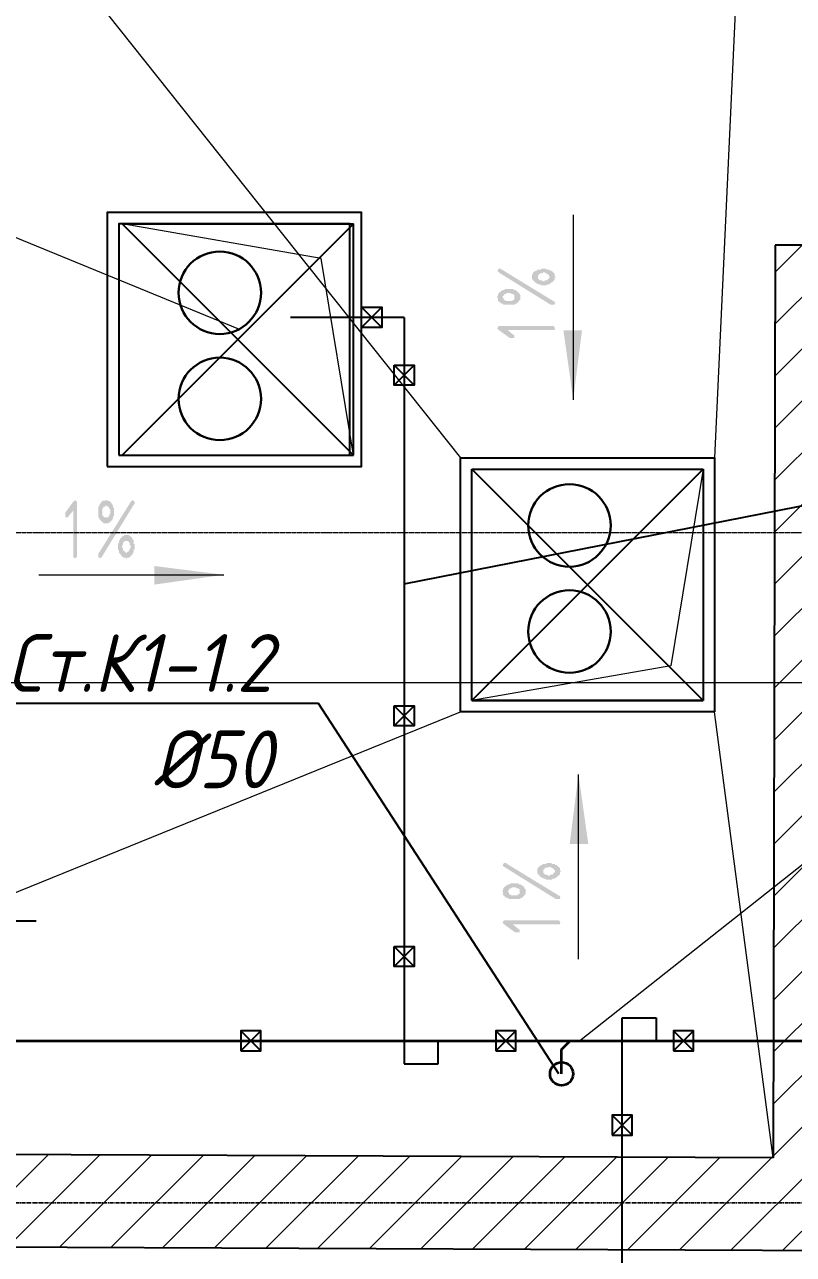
# Model space of a CAD drawing. Header units: millimetres. Extents: x -10178924 to 11692288, y -947381 to 58396.
# Drawn here: x 715116 to 718442, y -920382 to -915061 of the extents above; entities that cross this region are included whole.
import ezdxf
from ezdxf import colors
from ezdxf.entities.mleader import LeaderData, LeaderLine
from ezdxf.math import Vec2, Vec3

# ---------------------------------------------------------------- set-up
doc = ezdxf.new("R2010")
doc.units = ezdxf.units.MM
doc.linetypes.add('осевая', pattern=[50.8, 31.75, -6.35, 6.35, -6.35])
for name, color, linetype, lineweight in [('_0', 7, 'Continuous', 25), ('_канализация', 7, 'Continuous', 70), ('PDF _Разрезы', 7, 'Continuous', 9), ('PDF _Уклоны в точках', 7, 'Continuous', 9), ('ВК_ К1', 24, 'Continuous', 35), ('Маркировка ПД', 150, 'Continuous', 35), ('Размеры осевые', 153, 'Continuous', 9), ('ТХ_Оборудование', 250, 'Continuous', 18), ('ШТРИХОВКА', 252, 'Continuous', 15)]:
    doc.layers.add(name, color=color, linetype=linetype, lineweight=lineweight)
for name, color, linetype in [('_надписи канализация', 7, 'Continuous'), ('ВК_Выноски', 7, 'Continuous'), ('ИОС_Приямки ВК', 250, 'Continuous'), ('Стены внутр.1', 7, 'Continuous')]:
    doc.layers.add(name, color=color, linetype=linetype)
doc.layers.add('Линии', color=7, linetype='Continuous', lineweight=9, true_color=0x00a600)
doc.styles.add('ISOCPEUR', font='isocpeui.ttf', dxfattribs={"width": 0.9})
doc.styles.add('ТЕКСТ', font='arial.ttf', dxfattribs={"height": 200})

# ---------------------------------------------------------------- blocks, each defined once
blk = doc.blocks.new('_None')
blk = doc.blocks.new('A$C5282721b')
at = {"layer": 'PDF _Уклоны в точках', "transparency": 33554559}
h = blk.add_hatch(color=256, dxfattribs=at)
h.paths.add_polyline_path([(-1800.356, -37546.042), (-1800.356, -37546.042), (-1800.356, -37550.275), (-1800.356, -37550.275), (-1796.123, -37554.509), (-1796.123, -37554.509), (-1796.123, -37554.509), (-1791.89, -37558.742), (-1787.656, -37558.742), (-1783.423, -37558.742), (-1779.189, -37562.975), (-1779.189, -37562.975), (-1774.956, -37562.975), (-1770.723, -37562.975), (-1770.723, -37558.742), (-1766.489, -37558.742), (-1762.256, -37558.742), (-1758.023, -37558.742), (-1758.023, -37554.509), (-1758.023, -37554.509), (-1753.789, -37550.275), (-1753.789, -37550.275), (-1749.556, -37546.042), (-1749.556, -37546.042), (-1749.556, -37546.042), (-1749.556, -37541.808), (-1753.789, -37537.575), (-1753.789, -37537.575), (-1753.789, -37533.342), (-1758.023, -37533.342), (-1758.023, -37533.342), (-1762.256, -37529.108), (-1766.489, -37529.108), (-1766.489, -37529.108), (-1770.723, -37524.875), (-1774.956, -37524.875), (-1774.956, -37524.875), (-1779.189, -37524.875), (-1783.423, -37529.108), (-1787.656, -37529.108), (-1791.89, -37529.108), (-1791.89, -37529.108), (-1796.123, -37533.342), (-1796.123, -37533.342), (-1800.356, -37537.575), (-1800.356, -37537.575), (-1800.356, -37541.808), (-1800.356, -37541.808), (-1800.356, -37546.042)], flags=0)
h.paths.add_polyline_path([(-1825.756, -37546.042), (-1825.756, -37541.808), (-1825.756, -37537.575), (-1825.756, -37537.575), (-1825.756, -37533.342), (-1821.523, -37529.108), (-1821.523, -37529.108), (-1821.523, -37524.875), (-1817.29, -37524.875), (-1817.29, -37520.642), (-1813.056, -37520.642), (-1813.056, -37520.642), (-1808.823, -37516.408), (-1804.59, -37516.408), (-1804.59, -37512.175), (-1800.356, -37512.175), (-1796.123, -37512.175), (-1791.89, -37512.175), (-1787.656, -37512.175), (-1787.656, -37507.942), (-1783.423, -37507.942), (-1779.189, -37507.942), (-1774.956, -37507.942), (-1770.723, -37507.942), (-1766.489, -37507.942), (-1766.489, -37507.942), (-1762.256, -37512.175), (-1758.023, -37512.175), (-1753.789, -37512.175), (-1749.556, -37512.175), (-1749.556, -37516.408), (-1745.323, -37516.408), (-1741.089, -37516.408), (-1741.089, -37520.642), (-1736.856, -37520.642), (-1736.856, -37524.875), (-1732.623, -37524.875), (-1732.623, -37529.108), (-1728.389, -37529.108), (-1728.389, -37533.342), (-1728.389, -37533.342), (-1728.389, -37537.575), (-1728.389, -37541.808), (-1724.156, -37541.808), (-1724.156, -37546.042), (-1728.389, -37546.042), (-1728.389, -37550.275), (-1728.389, -37550.275), (-1728.389, -37554.509), (-1728.389, -37558.742), (-1732.623, -37558.742), (-1732.623, -37562.975), (-1736.856, -37562.975), (-1736.856, -37567.209), (-1741.089, -37567.209), (-1741.089, -37567.209), (-1745.323, -37571.442), (-1745.323, -37571.442), (-1749.556, -37575.675), (-1753.789, -37575.675), (-1758.023, -37575.675), (-1758.023, -37575.675), (-1762.256, -37579.909), (-1766.489, -37579.909), (-1770.723, -37579.909), (-1774.956, -37579.909), (-1774.956, -37579.909), (-1779.189, -37579.909), (-1783.423, -37579.909), (-1787.656, -37579.909), (-1791.89, -37575.675), (-1796.123, -37575.675), (-1796.123, -37575.675), (-1800.356, -37575.675), (-1804.59, -37571.442), (-1808.823, -37571.442), (-1808.823, -37571.442), (-1813.056, -37567.209), (-1813.056, -37567.209), (-1817.29, -37562.975), (-1817.29, -37562.975), (-1821.523, -37558.742), (-1821.523, -37558.742), (-1821.523, -37554.509), (-1825.756, -37554.509), (-1825.756, -37550.275), (-1825.756, -37546.042), (-1825.756, -37546.042), (-1825.756, -37546.042)], flags=0)
h.paths.add_polyline_path([(-1952.757, -37630.709), (-1952.757, -37634.942), (-1948.524, -37634.942), (-1948.524, -37639.176), (-1948.524, -37643.409), (-1944.291, -37643.409), (-1944.291, -37643.409), (-1940.057, -37647.642), (-1940.057, -37647.642), (-1935.824, -37647.642), (-1931.59, -37647.642), (-1927.357, -37647.642), (-1927.357, -37647.642), (-1923.124, -37647.642), (-1918.89, -37647.642), (-1914.657, -37647.642), (-1910.424, -37647.642), (-1910.424, -37643.409), (-1910.424, -37643.409), (-1906.19, -37643.409), (-1901.957, -37639.176), (-1901.957, -37639.176), (-1901.957, -37634.942), (-1901.957, -37630.709), (-1901.957, -37630.709), (-1901.957, -37630.709), (-1901.957, -37626.476), (-1901.957, -37622.242), (-1906.19, -37622.242), (-1906.19, -37618.009), (-1910.424, -37618.009), (-1910.424, -37618.009), (-1914.657, -37618.009), (-1918.89, -37613.776), (-1923.124, -37613.776), (-1927.357, -37613.776), (-1927.357, -37613.776), (-1931.59, -37613.776), (-1935.824, -37613.776), (-1935.824, -37613.776), (-1940.057, -37618.009), (-1944.291, -37618.009), (-1944.291, -37618.009), (-1948.524, -37622.242), (-1948.524, -37622.242), (-1948.524, -37626.476), (-1952.757, -37626.476), (-1952.757, -37630.709), (-1952.757, -37630.709)], flags=0)
h.paths.add_polyline_path([(-1978.157, -37630.709), (-1978.157, -37630.709), (-1973.924, -37626.476), (-1973.924, -37622.242), (-1973.924, -37622.242), (-1973.924, -37618.009), (-1969.691, -37618.009), (-1969.691, -37613.776), (-1969.691, -37613.776), (-1965.457, -37609.542), (-1961.224, -37609.542), (-1961.224, -37605.309), (-1956.991, -37605.309), (-1956.991, -37605.309), (-1952.757, -37601.076), (-1948.524, -37601.076), (-1944.291, -37601.076), (-1944.291, -37596.842), (-1940.057, -37596.842), (-1935.824, -37596.842), (-1931.59, -37596.842), (-1927.357, -37596.842), (-1927.357, -37596.842), (-1923.124, -37596.842), (-1918.89, -37596.842), (-1914.657, -37596.842), (-1910.424, -37596.842), (-1906.19, -37596.842), (-1906.19, -37601.076), (-1901.957, -37601.076), (-1897.724, -37601.076), (-1893.49, -37605.309), (-1893.49, -37605.309), (-1889.257, -37605.309), (-1889.257, -37609.542), (-1885.023, -37609.542), (-1885.023, -37613.776), (-1880.79, -37613.776), (-1880.79, -37618.009), (-1880.79, -37618.009), (-1876.557, -37622.242), (-1876.557, -37626.476), (-1876.557, -37626.476), (-1876.557, -37630.709), (-1876.557, -37630.709), (-1876.557, -37634.942), (-1876.557, -37634.942), (-1876.557, -37639.176), (-1876.557, -37643.409), (-1880.79, -37643.409), (-1880.79, -37647.642), (-1880.79, -37647.642), (-1885.023, -37651.876), (-1885.023, -37651.876), (-1889.257, -37656.109), (-1889.257, -37656.109), (-1893.49, -37660.343), (-1897.724, -37660.343), (-1897.724, -37660.343), (-1901.957, -37664.576), (-1906.19, -37664.576), (-1910.424, -37664.576), (-1914.657, -37664.576), (-1918.89, -37664.576), (-1918.89, -37664.576), (-1923.124, -37664.576), (-1927.357, -37664.576), (-1931.59, -37664.576), (-1935.824, -37664.576), (-1935.824, -37664.576), (-1940.057, -37664.576), (-1944.291, -37664.576), (-1948.524, -37664.576), (-1952.757, -37660.343), (-1952.757, -37660.343), (-1956.991, -37660.343), (-1961.224, -37656.109), (-1961.224, -37656.109), (-1965.457, -37656.109), (-1965.457, -37651.876), (-1969.691, -37651.876), (-1969.691, -37647.642), (-1973.924, -37647.642), (-1973.924, -37643.409), (-1973.924, -37639.176), (-1973.924, -37639.176), (-1973.924, -37634.942), (-1978.157, -37630.709), (-1978.157, -37630.709)], flags=0)
h.paths.add_polyline_path([(-1736.856, -37664.576), (-1741.089, -37664.576), (-1745.323, -37664.576), (-1745.323, -37664.576), (-1969.691, -37524.875), (-1973.924, -37520.642), (-1973.924, -37520.642), (-1978.157, -37516.408), (-1973.924, -37516.408), (-1973.924, -37512.175), (-1973.924, -37512.175), (-1969.691, -37507.942), (-1965.457, -37507.942), (-1965.457, -37507.942), (-1961.224, -37507.942), (-1956.991, -37512.175), (-1956.991, -37512.175), (-1728.389, -37651.876), (-1728.389, -37651.876), (-1728.389, -37656.109), (-1724.156, -37656.109), (-1728.389, -37660.343), (-1728.389, -37664.576), (-1728.389, -37664.576), (-1732.623, -37664.576), (-1736.856, -37664.576), (-1736.856, -37664.576)], flags=0)
for points in [[(-1931.59, -37773.838), (-1906.19, -37795.005), (-1901.957, -37795.005), (-1901.957, -37799.238), (-1901.957, -37799.238), (-1901.957, -37803.472), (-1901.957, -37807.705), (-1906.19, -37807.705), (-1906.19, -37807.705), (-1910.424, -37807.705), (-1914.657, -37807.705), (-1918.89, -37807.705), (-1918.89, -37807.705), (-1923.124, -37807.705), (-1969.691, -37773.838), (-1973.924, -37769.605), (-1973.924, -37769.605), (-1978.157, -37765.372), (-1978.157, -37765.372), (-1973.924, -37765.372), (-1973.924, -37761.138), (-1973.924, -37761.138), (-1969.691, -37756.905), (-1965.457, -37756.905), (-1965.457, -37756.905), (-1736.856, -37756.905), (-1732.623, -37756.905), (-1732.623, -37756.905), (-1728.389, -37761.138), (-1728.389, -37761.138), (-1728.389, -37765.372), (-1724.156, -37765.372), (-1728.389, -37769.605), (-1728.389, -37769.605), (-1728.389, -37773.838), (-1732.623, -37773.838), (-1736.856, -37773.838), (-1736.856, -37773.838)], [(-3811.092, -38555.179), (-3832.259, -38580.579), (-3832.259, -38584.813), (-3836.492, -38584.813), (-3836.492, -38584.813), (-3840.726, -38584.813), (-3844.959, -38584.813), (-3844.959, -38580.579), (-3844.959, -38580.579), (-3844.959, -38576.346), (-3844.959, -38572.113), (-3844.959, -38567.879), (-3844.959, -38567.879), (-3844.959, -38563.646), (-3811.092, -38517.079), (-3806.859, -38512.846), (-3806.859, -38512.846), (-3802.625, -38508.612), (-3802.625, -38508.612), (-3802.625, -38512.846), (-3798.392, -38512.846), (-3798.392, -38512.846), (-3794.159, -38517.079), (-3794.159, -38521.312), (-3794.159, -38521.312), (-3794.159, -38749.914), (-3794.159, -38754.147), (-3794.159, -38754.147), (-3798.392, -38758.38), (-3798.392, -38758.38), (-3802.625, -38758.38), (-3802.625, -38762.614), (-3806.859, -38758.38), (-3806.859, -38758.38), (-3811.092, -38758.38), (-3811.092, -38754.147), (-3811.092, -38749.914), (-3811.092, -38749.914)], [(-1908.664, -40345.44), (-1883.264, -40366.606), (-1879.031, -40366.606), (-1879.031, -40370.84), (-1879.031, -40370.84), (-1879.031, -40375.073), (-1879.031, -40379.307), (-1883.264, -40379.307), (-1883.264, -40379.307), (-1887.498, -40379.307), (-1891.731, -40379.307), (-1895.964, -40379.307), (-1895.964, -40379.307), (-1900.198, -40379.307), (-1946.765, -40345.44), (-1950.998, -40341.206), (-1950.998, -40341.206), (-1955.231, -40336.973), (-1955.231, -40336.973), (-1950.998, -40336.973), (-1950.998, -40332.74), (-1950.998, -40332.74), (-1946.765, -40328.506), (-1942.531, -40328.506), (-1942.531, -40328.506), (-1713.93, -40328.506), (-1709.696, -40328.506), (-1709.696, -40328.506), (-1705.463, -40332.74), (-1705.463, -40332.74), (-1705.463, -40336.973), (-1701.23, -40336.973), (-1705.463, -40341.206), (-1705.463, -40341.206), (-1705.463, -40345.44), (-1709.696, -40345.44), (-1713.93, -40345.44), (-1713.93, -40345.44)]]:
    blk.add_hatch(color=256, dxfattribs=at).paths.add_polyline_path(points)
h = blk.add_hatch(color=256, dxfattribs=at)
h.paths.add_polyline_path([(-3583.296, -38686.413), (-3583.296, -38686.413), (-3587.529, -38686.413), (-3587.529, -38686.413), (-3591.762, -38690.647), (-3591.762, -38690.647), (-3591.762, -38690.647), (-3595.996, -38694.88), (-3595.996, -38699.113), (-3595.996, -38703.347), (-3600.229, -38707.58), (-3600.229, -38707.58), (-3600.229, -38711.813), (-3600.229, -38716.047), (-3595.996, -38716.047), (-3595.996, -38720.28), (-3595.996, -38724.514), (-3595.996, -38728.747), (-3591.762, -38728.747), (-3591.762, -38728.747), (-3587.529, -38732.98), (-3587.529, -38732.98), (-3583.296, -38737.214), (-3583.296, -38737.214), (-3583.296, -38737.214), (-3579.062, -38737.214), (-3574.829, -38732.98), (-3574.829, -38732.98), (-3570.596, -38732.98), (-3570.596, -38728.747), (-3570.596, -38728.747), (-3566.362, -38724.514), (-3566.362, -38720.28), (-3566.362, -38720.28), (-3562.129, -38716.047), (-3562.129, -38711.813), (-3562.129, -38711.813), (-3562.129, -38707.58), (-3566.362, -38703.347), (-3566.362, -38699.113), (-3566.362, -38694.88), (-3566.362, -38694.88), (-3570.596, -38690.647), (-3570.596, -38690.647), (-3574.829, -38686.413), (-3574.829, -38686.413), (-3579.062, -38686.413), (-3579.062, -38686.413), (-3583.296, -38686.413)], flags=0)
h.paths.add_polyline_path([(-3583.296, -38661.013), (-3579.062, -38661.013), (-3574.829, -38661.013), (-3574.829, -38661.013), (-3570.596, -38661.013), (-3566.362, -38665.246), (-3566.362, -38665.246), (-3562.129, -38665.246), (-3562.129, -38669.48), (-3557.895, -38669.48), (-3557.895, -38673.713), (-3557.895, -38673.713), (-3553.662, -38677.947), (-3553.662, -38682.18), (-3549.429, -38682.18), (-3549.429, -38686.413), (-3549.429, -38690.647), (-3549.429, -38694.88), (-3549.429, -38699.113), (-3545.195, -38699.113), (-3545.195, -38703.347), (-3545.195, -38707.58), (-3545.195, -38711.813), (-3545.195, -38716.047), (-3545.195, -38720.28), (-3545.195, -38720.28), (-3549.429, -38724.514), (-3549.429, -38728.747), (-3549.429, -38732.98), (-3549.429, -38737.214), (-3553.662, -38737.214), (-3553.662, -38741.447), (-3553.662, -38745.68), (-3557.895, -38745.68), (-3557.895, -38749.914), (-3562.129, -38749.914), (-3562.129, -38754.147), (-3566.362, -38754.147), (-3566.362, -38758.38), (-3570.596, -38758.38), (-3570.596, -38758.38), (-3574.829, -38758.38), (-3579.062, -38758.38), (-3579.062, -38762.614), (-3583.296, -38762.614), (-3583.296, -38758.38), (-3587.529, -38758.38), (-3587.529, -38758.38), (-3591.762, -38758.38), (-3595.996, -38758.38), (-3595.996, -38754.147), (-3600.229, -38754.147), (-3600.229, -38749.914), (-3604.462, -38749.914), (-3604.462, -38745.68), (-3604.462, -38745.68), (-3608.696, -38741.447), (-3608.696, -38741.447), (-3612.929, -38737.214), (-3612.929, -38732.98), (-3612.929, -38728.747), (-3612.929, -38728.747), (-3617.163, -38724.514), (-3617.163, -38720.28), (-3617.163, -38716.047), (-3617.163, -38711.813), (-3617.163, -38711.813), (-3617.163, -38707.58), (-3617.163, -38703.347), (-3617.163, -38699.113), (-3612.929, -38694.88), (-3612.929, -38690.647), (-3612.929, -38690.647), (-3612.929, -38686.413), (-3608.696, -38682.18), (-3608.696, -38677.947), (-3608.696, -38677.947), (-3604.462, -38673.713), (-3604.462, -38673.713), (-3600.229, -38669.48), (-3600.229, -38669.48), (-3595.996, -38665.246), (-3595.996, -38665.246), (-3591.762, -38665.246), (-3591.762, -38661.013), (-3587.529, -38661.013), (-3583.296, -38661.013), (-3583.296, -38661.013), (-3583.296, -38661.013)], flags=0)
h.paths.add_polyline_path([(-3667.963, -38534.012), (-3672.196, -38534.012), (-3672.196, -38538.246), (-3676.43, -38538.246), (-3680.663, -38538.246), (-3680.663, -38542.479), (-3680.663, -38542.479), (-3684.896, -38546.712), (-3684.896, -38546.712), (-3684.896, -38550.946), (-3684.896, -38555.179), (-3684.896, -38559.412), (-3684.896, -38559.412), (-3684.896, -38563.646), (-3684.896, -38567.879), (-3684.896, -38572.113), (-3684.896, -38576.346), (-3680.663, -38576.346), (-3680.663, -38576.346), (-3680.663, -38580.579), (-3676.43, -38584.813), (-3676.43, -38584.813), (-3672.196, -38584.813), (-3667.963, -38584.813), (-3667.963, -38584.813), (-3667.963, -38584.813), (-3663.729, -38584.813), (-3659.496, -38584.813), (-3659.496, -38580.579), (-3655.263, -38580.579), (-3655.263, -38576.346), (-3655.263, -38576.346), (-3655.263, -38572.113), (-3651.029, -38567.879), (-3651.029, -38563.646), (-3651.029, -38559.412), (-3651.029, -38559.412), (-3651.029, -38555.179), (-3651.029, -38550.946), (-3651.029, -38550.946), (-3655.263, -38546.712), (-3655.263, -38542.479), (-3655.263, -38542.479), (-3659.496, -38538.246), (-3659.496, -38538.246), (-3663.729, -38538.246), (-3663.729, -38534.012), (-3667.963, -38534.012), (-3667.963, -38534.012)], flags=0)
h.paths.add_polyline_path([(-3667.963, -38508.612), (-3667.963, -38508.612), (-3663.729, -38512.846), (-3659.496, -38512.846), (-3659.496, -38512.846), (-3655.263, -38512.846), (-3655.263, -38517.079), (-3651.029, -38517.079), (-3651.029, -38517.079), (-3646.796, -38521.312), (-3646.796, -38525.546), (-3642.563, -38525.546), (-3642.563, -38529.779), (-3642.563, -38529.779), (-3638.329, -38534.012), (-3638.329, -38538.246), (-3638.329, -38542.479), (-3634.096, -38542.479), (-3634.096, -38546.712), (-3634.096, -38550.946), (-3634.096, -38555.179), (-3634.096, -38559.412), (-3634.096, -38559.412), (-3634.096, -38563.646), (-3634.096, -38567.879), (-3634.096, -38572.113), (-3634.096, -38576.346), (-3634.096, -38580.579), (-3638.329, -38580.579), (-3638.329, -38584.813), (-3638.329, -38589.046), (-3642.563, -38593.279), (-3642.563, -38593.279), (-3642.563, -38597.513), (-3646.796, -38597.513), (-3646.796, -38601.746), (-3651.029, -38601.746), (-3651.029, -38605.979), (-3655.263, -38605.979), (-3655.263, -38605.979), (-3659.496, -38610.213), (-3663.729, -38610.213), (-3663.729, -38610.213), (-3667.963, -38610.213), (-3667.963, -38610.213), (-3672.196, -38610.213), (-3672.196, -38610.213), (-3676.43, -38610.213), (-3680.663, -38610.213), (-3680.663, -38605.979), (-3684.896, -38605.979), (-3684.896, -38605.979), (-3689.13, -38601.746), (-3689.13, -38601.746), (-3693.363, -38597.513), (-3693.363, -38597.513), (-3697.596, -38593.279), (-3697.596, -38589.046), (-3697.596, -38589.046), (-3701.83, -38584.813), (-3701.83, -38580.579), (-3701.83, -38576.346), (-3701.83, -38572.113), (-3701.83, -38567.879), (-3701.83, -38567.879), (-3701.83, -38563.646), (-3701.83, -38559.412), (-3701.83, -38555.179), (-3701.83, -38550.946), (-3701.83, -38550.946), (-3701.83, -38546.712), (-3701.83, -38542.479), (-3701.83, -38538.246), (-3697.596, -38534.012), (-3697.596, -38534.012), (-3697.596, -38529.779), (-3693.363, -38525.546), (-3693.363, -38525.546), (-3693.363, -38521.312), (-3689.13, -38521.312), (-3689.13, -38517.079), (-3684.896, -38517.079), (-3684.896, -38512.846), (-3680.663, -38512.846), (-3676.43, -38512.846), (-3676.43, -38512.846), (-3672.196, -38512.846), (-3667.963, -38508.612), (-3667.963, -38508.612)], flags=0)
h.paths.add_polyline_path([(-3701.83, -38749.914), (-3701.83, -38745.68), (-3701.83, -38741.447), (-3701.83, -38741.447), (-3562.129, -38517.079), (-3557.895, -38512.846), (-3557.895, -38512.846), (-3553.662, -38508.612), (-3553.662, -38512.846), (-3549.429, -38512.846), (-3549.429, -38512.846), (-3545.195, -38517.079), (-3545.195, -38521.312), (-3545.195, -38521.312), (-3545.195, -38525.546), (-3549.429, -38529.779), (-3549.429, -38529.779), (-3689.13, -38758.38), (-3689.13, -38758.38), (-3693.363, -38758.38), (-3693.363, -38762.614), (-3697.596, -38758.38), (-3701.83, -38758.38), (-3701.83, -38758.38), (-3701.83, -38754.147), (-3701.83, -38749.914), (-3701.83, -38749.914)], flags=0)
h = blk.add_hatch(color=256, dxfattribs=at)
h.paths.add_polyline_path([(-1777.43, -40117.643), (-1777.43, -40117.643), (-1777.43, -40121.877), (-1777.43, -40121.877), (-1773.197, -40126.11), (-1773.197, -40126.11), (-1773.197, -40126.11), (-1768.964, -40130.343), (-1764.73, -40130.343), (-1760.497, -40130.343), (-1756.263, -40134.577), (-1756.263, -40134.577), (-1752.03, -40134.577), (-1747.797, -40134.577), (-1747.797, -40130.343), (-1743.563, -40130.343), (-1739.33, -40130.343), (-1735.097, -40130.343), (-1735.097, -40126.11), (-1735.097, -40126.11), (-1730.863, -40121.877), (-1730.863, -40121.877), (-1726.63, -40117.643), (-1726.63, -40117.643), (-1726.63, -40117.643), (-1726.63, -40113.41), (-1730.863, -40109.176), (-1730.863, -40109.176), (-1730.863, -40104.943), (-1735.097, -40104.943), (-1735.097, -40104.943), (-1739.33, -40100.71), (-1743.563, -40100.71), (-1743.563, -40100.71), (-1747.797, -40096.476), (-1752.03, -40096.476), (-1752.03, -40096.476), (-1756.263, -40096.476), (-1760.497, -40100.71), (-1764.73, -40100.71), (-1768.964, -40100.71), (-1768.964, -40100.71), (-1773.197, -40104.943), (-1773.197, -40104.943), (-1777.43, -40109.176), (-1777.43, -40109.176), (-1777.43, -40113.41), (-1777.43, -40113.41), (-1777.43, -40117.643)], flags=0)
h.paths.add_polyline_path([(-1802.83, -40117.643), (-1802.83, -40113.41), (-1802.83, -40109.176), (-1802.83, -40109.176), (-1802.83, -40104.943), (-1798.597, -40100.71), (-1798.597, -40100.71), (-1798.597, -40096.476), (-1794.364, -40096.476), (-1794.364, -40092.243), (-1790.13, -40092.243), (-1790.13, -40092.243), (-1785.897, -40088.01), (-1781.664, -40088.01), (-1781.664, -40083.776), (-1777.43, -40083.776), (-1773.197, -40083.776), (-1768.964, -40083.776), (-1764.73, -40083.776), (-1764.73, -40079.543), (-1760.497, -40079.543), (-1756.263, -40079.543), (-1752.03, -40079.543), (-1747.797, -40079.543), (-1743.563, -40079.543), (-1743.563, -40079.543), (-1739.33, -40083.776), (-1735.097, -40083.776), (-1730.863, -40083.776), (-1726.63, -40083.776), (-1726.63, -40088.01), (-1722.397, -40088.01), (-1718.163, -40088.01), (-1718.163, -40092.243), (-1713.93, -40092.243), (-1713.93, -40096.476), (-1709.696, -40096.476), (-1709.696, -40100.71), (-1705.463, -40100.71), (-1705.463, -40104.943), (-1705.463, -40104.943), (-1705.463, -40109.176), (-1705.463, -40113.41), (-1701.23, -40113.41), (-1701.23, -40117.643), (-1705.463, -40117.643), (-1705.463, -40121.877), (-1705.463, -40121.877), (-1705.463, -40126.11), (-1705.463, -40130.343), (-1709.696, -40130.343), (-1709.696, -40134.577), (-1713.93, -40134.577), (-1713.93, -40138.81), (-1718.163, -40138.81), (-1718.163, -40138.81), (-1722.397, -40143.043), (-1722.397, -40143.043), (-1726.63, -40147.277), (-1730.863, -40147.277), (-1735.097, -40147.277), (-1735.097, -40147.277), (-1739.33, -40151.51), (-1743.563, -40151.51), (-1747.797, -40151.51), (-1752.03, -40151.51), (-1752.03, -40151.51), (-1756.263, -40151.51), (-1760.497, -40151.51), (-1764.73, -40151.51), (-1768.964, -40147.277), (-1773.197, -40147.277), (-1773.197, -40147.277), (-1777.43, -40147.277), (-1781.664, -40143.043), (-1785.897, -40143.043), (-1785.897, -40143.043), (-1790.13, -40138.81), (-1790.13, -40138.81), (-1794.364, -40134.577), (-1794.364, -40134.577), (-1798.597, -40130.343), (-1798.597, -40130.343), (-1798.597, -40126.11), (-1802.83, -40126.11), (-1802.83, -40121.877), (-1802.83, -40117.643), (-1802.83, -40117.643), (-1802.83, -40117.643)], flags=0)
h.paths.add_polyline_path([(-1929.831, -40202.31), (-1929.831, -40206.544), (-1925.598, -40206.544), (-1925.598, -40210.777), (-1925.598, -40215.01), (-1921.364, -40215.01), (-1921.364, -40215.01), (-1917.131, -40219.244), (-1917.131, -40219.244), (-1912.898, -40219.244), (-1908.664, -40219.244), (-1904.431, -40219.244), (-1904.431, -40219.244), (-1900.198, -40219.244), (-1895.964, -40219.244), (-1891.731, -40219.244), (-1887.498, -40219.244), (-1887.498, -40215.01), (-1887.498, -40215.01), (-1883.264, -40215.01), (-1879.031, -40210.777), (-1879.031, -40210.777), (-1879.031, -40206.544), (-1879.031, -40202.31), (-1879.031, -40202.31), (-1879.031, -40202.31), (-1879.031, -40198.077), (-1879.031, -40193.844), (-1883.264, -40193.844), (-1883.264, -40189.61), (-1887.498, -40189.61), (-1887.498, -40189.61), (-1891.731, -40189.61), (-1895.964, -40185.377), (-1900.198, -40185.377), (-1904.431, -40185.377), (-1904.431, -40185.377), (-1908.664, -40185.377), (-1912.898, -40185.377), (-1912.898, -40185.377), (-1917.131, -40189.61), (-1921.364, -40189.61), (-1921.364, -40189.61), (-1925.598, -40193.844), (-1925.598, -40193.844), (-1925.598, -40198.077), (-1929.831, -40198.077), (-1929.831, -40202.31), (-1929.831, -40202.31)], flags=0)
h.paths.add_polyline_path([(-1955.231, -40202.31), (-1955.231, -40202.31), (-1950.998, -40198.077), (-1950.998, -40193.844), (-1950.998, -40193.844), (-1950.998, -40189.61), (-1946.765, -40189.61), (-1946.765, -40185.377), (-1946.765, -40185.377), (-1942.531, -40181.144), (-1938.298, -40181.144), (-1938.298, -40176.91), (-1934.065, -40176.91), (-1934.065, -40176.91), (-1929.831, -40172.677), (-1925.598, -40172.677), (-1921.364, -40172.677), (-1921.364, -40168.443), (-1917.131, -40168.443), (-1912.898, -40168.443), (-1908.664, -40168.443), (-1904.431, -40168.443), (-1904.431, -40168.443), (-1900.198, -40168.443), (-1895.964, -40168.443), (-1891.731, -40168.443), (-1887.498, -40168.443), (-1883.264, -40168.443), (-1883.264, -40172.677), (-1879.031, -40172.677), (-1874.798, -40172.677), (-1870.564, -40176.91), (-1870.564, -40176.91), (-1866.331, -40176.91), (-1866.331, -40181.144), (-1862.097, -40181.144), (-1862.097, -40185.377), (-1857.864, -40185.377), (-1857.864, -40189.61), (-1857.864, -40189.61), (-1853.631, -40193.844), (-1853.631, -40198.077), (-1853.631, -40198.077), (-1853.631, -40202.31), (-1853.631, -40202.31), (-1853.631, -40206.544), (-1853.631, -40206.544), (-1853.631, -40210.777), (-1853.631, -40215.01), (-1857.864, -40215.01), (-1857.864, -40219.244), (-1857.864, -40219.244), (-1862.097, -40223.477), (-1862.097, -40223.477), (-1866.331, -40227.711), (-1866.331, -40227.711), (-1870.564, -40231.944), (-1874.798, -40231.944), (-1874.798, -40231.944), (-1879.031, -40236.177), (-1883.264, -40236.177), (-1887.498, -40236.177), (-1891.731, -40236.177), (-1895.964, -40236.177), (-1895.964, -40236.177), (-1900.198, -40236.177), (-1904.431, -40236.177), (-1908.664, -40236.177), (-1912.898, -40236.177), (-1912.898, -40236.177), (-1917.131, -40236.177), (-1921.364, -40236.177), (-1925.598, -40236.177), (-1929.831, -40231.944), (-1929.831, -40231.944), (-1934.065, -40231.944), (-1938.298, -40227.711), (-1938.298, -40227.711), (-1942.531, -40227.711), (-1942.531, -40223.477), (-1946.765, -40223.477), (-1946.765, -40219.244), (-1950.998, -40219.244), (-1950.998, -40215.01), (-1950.998, -40210.777), (-1950.998, -40210.777), (-1950.998, -40206.544), (-1955.231, -40202.31), (-1955.231, -40202.31)], flags=0)
h.paths.add_polyline_path([(-1713.93, -40236.177), (-1718.163, -40236.177), (-1722.397, -40236.177), (-1722.397, -40236.177), (-1946.765, -40096.476), (-1950.998, -40092.243), (-1950.998, -40092.243), (-1955.231, -40088.01), (-1950.998, -40088.01), (-1950.998, -40083.776), (-1950.998, -40083.776), (-1946.765, -40079.543), (-1942.531, -40079.543), (-1942.531, -40079.543), (-1938.298, -40079.543), (-1934.065, -40083.776), (-1934.065, -40083.776), (-1705.463, -40223.477), (-1705.463, -40223.477), (-1705.463, -40227.711), (-1701.23, -40227.711), (-1705.463, -40231.944), (-1705.463, -40236.177), (-1705.463, -40236.177), (-1709.696, -40236.177), (-1713.93, -40236.177), (-1713.93, -40236.177)], flags=0)
at = {"layer": 'ШТРИХОВКА', "ltscale": 100, "true_color": 0x000000, "transparency": 33554687}
h = blk.add_hatch(dxfattribs=at)
h.set_pattern_fill('ANSI31', color=18, scale=50)
h.set_pattern_definition([(45, (-79853.19, 25128.16), (-112.2532, 112.2532), [])])
h.paths.add_polyline_path([(5440.998, -31868.119), (-7386.275, -31868.119), (-7386.275, -48296.478), (61378.75, -48296.478), (61378.75, -31842.839), (41035.118, -31842.839), (41035.118, -31656.036), (40796.248, -31656.036), (40796.248, -31842.839), (40629.962, -31842.839), (40629.962, -31942.839), (40605.14, -34348.621), (40629.93, -32405.355), (39128.581, -32429.908), (40629.962, -32402.839), (40629.675, -32155.326), (39132.149, -32179.816), (39135.64, -31968.17), (38886.085, -31968.17), (38879.867, -32433.975), (40623.548, -32405.459), (40553.111, -38427.181), (40243.01, -38425.516), (40241.748, -38827.97), (43340.219, -38835.027), (43340.219, -38442.147), (40953.116, -38429.329), (41029.994, -32402.839), (54378.974, -32402.839), (54378.974, -35923.465), (54778.974, -35923.465), (54778.974, -32402.839), (60818.75, -32402.839), (60818.75, -41309.464), (60472.291, -41309.464), (60472.291, -41709.464), (60818.75, -41709.464), (60818.75, -47736.478), (44025.201, -47736.478), (44013.125, -46167.929), (43613.137, -46171.008), (43625.189, -47736.478), (27189.462, -47736.478), (27189.462, -44565.139), (26789.462, -44565.139), (26789.462, -47736.478), (10401.743, -47736.478), (10394.408, -46134.647), (9994.404, -46134.678), (10001.739, -47736.478), (-6826.275, -47736.478), (-6826.275, -41729.869), (-6530.734, -41731.097), (-6529.072, -41331.1), (-6826.275, -41329.865), (-6826.275, -32428.119), (-762.705, -32428.119), (-770.891, -36004.088), (-370.903, -36005.35), (-362.703, -32428.119), (5640.998, -32428.119), (5640.998, -31868.119)])
h.paths.add_polyline_path([(3584.804, -41373.023), (3584.804, -41773.13), (9973.974, -41799.679), (9987.536, -44634.678), (10387.54, -44634.678), (10372.735, -41401.332)], flags=17)
h.paths.add_polyline_path([(2513.142, -41768.578), (2514.803, -41368.779), (-383.184, -41356.638), (-371.114, -37407.013), (-774.123, -37406.088), (-783.181, -41354.976), (-5508.242, -41335.314), (-5509.901, -41734.604)], flags=17)
at = {"layer": '_0', "color": 250, "transparency": 33554687}
for p, q in [((-2135.939, -38326.128), (-1035.939, -38326.128)), ((-2135.939, -39426.128), (-2135.939, -38326.128)), ((-1035.939, -38326.128), (-1035.939, -39426.128)), ((-2085.939, -38376.128), (-1085.939, -38376.128)), ((-2085.939, -39376.128), (-2085.939, -38376.128)), ((-2085.939, -39376.128), (-1085.939, -38376.128)), ((-2085.939, -38376.128), (-1085.939, -39376.128)), ((-1085.939, -38376.128), (-1085.939, -39376.128)), ((-1035.939, -39426.128), (-2135.939, -39426.128)), ((-1085.939, -39376.128), (-2085.939, -39376.128))]:
    blk.add_line(p, q, dxfattribs=at)
at = {"layer": '_0', "transparency": 33554687}
for p, q in [((-2085.939, -38376.128), (-1085.939, -38376.128)), ((-2085.939, -39376.128), (-2085.939, -38376.128)), ((-2085.939, -38376.128), (-1085.939, -38376.128)), ((-2085.939, -39376.128), (-2085.939, -38376.128)), ((-1085.939, -38376.128), (-1085.939, -39376.128)), ((-1085.939, -38376.128), (-1085.939, -39376.128)), ((-2085.939, -39376.128), (-1085.939, -39376.128))]:
    blk.add_line(p, q, dxfattribs=at)
at = {"layer": '_0', "lineweight": 18, "transparency": 33554687}
for p, q in [((-1085.939, -38376.128), (-1226.131, -39226.128)), ((-1085.939, -39376.128), (-1085.939, -38376.128)), ((-1226.131, -39226.128), (-2085.939, -39376.128)), ((-2085.939, -39376.128), (-1085.939, -39376.128)), ((-1085.939, -39376.128), (-2085.939, -39376.128))]:
    blk.add_line(p, q, dxfattribs=at)
at = {"layer": '_канализация', "color": 7, "lineweight": 30, "ltscale": 100, "transparency": 33554687}
for centre in [(-1664.167, -38619.26), (-1664.167, -39078.441)]:
    blk.add_circle(centre, 178.476, dxfattribs=at)
at = {"layer": 'PDF _Разрезы', "color": 18, "lineweight": 9, "true_color": 0x000000, "transparency": 33554687}
blk.add_lwpolyline([(-11856.305, -39299.259), (62616.964, -39299.259)], dxfattribs=at)
at = {"layer": 'PDF _Уклоны в точках', "transparency": 33554687}
for p, q in [((-1647.955, -37275.107), (-1647.955, -38075.212)), ((-3959.27, -38832.95), (-3159.165, -38832.95)), ((-1625.029, -40496.529), (-1625.029, -39696.424))]:
    blk.add_line(p, q, dxfattribs=at)
at = {"layer": 'PDF _Уклоны в точках', "transparency": 33554559}
for points in [[(-1690.289, -37774.643), (-1647.955, -37774.643), (-1647.955, -38075.212)], [(-1647.955, -37774.643), (-1647.955, -38075.212), (-1609.855, -37774.643)], [(-3459.734, -38832.95), (-3159.165, -38832.95), (-3459.734, -38794.85)], [(-3459.734, -38875.284), (-3459.734, -38832.95), (-3159.165, -38832.95)], [(-1625.029, -39996.992), (-1625.029, -39696.424), (-1663.13, -39996.992)], [(-1582.696, -39996.992), (-1625.029, -39996.992), (-1625.029, -39696.424)]]:
    blk.add_solid(points, dxfattribs=at)
at = {"layer": 'ИОС_Приямки ВК', "color": 250, "transparency": 33554687}
for p, q in [((-2135.939, -38326.128), (-1035.939, -38326.128)), ((-2135.939, -39426.128), (-2135.939, -38326.128)), ((-1035.939, -38326.128), (-1035.939, -39426.128)), ((-2085.939, -38376.128), (-1085.939, -38376.128)), ((-2085.939, -39376.128), (-2085.939, -38376.128)), ((-2085.939, -39376.128), (-1085.939, -38376.128)), ((-2085.939, -38376.128), (-1085.939, -39376.128)), ((-1085.939, -38376.128), (-1085.939, -39376.128)), ((-1035.939, -39426.128), (-2135.939, -39426.128)), ((-1085.939, -39376.128), (-2085.939, -39376.128))]:
    blk.add_line(p, q, dxfattribs=at)
at = {"layer": 'Маркировка ПД', "color": 18, "lineweight": 0, "true_color": 0x000000, "transparency": 33554687}
for p, q in [((-6826.275, -32428.119), (-2135.939, -38326.128)), ((-762.705, -32428.119), (-1035.939, -38326.128)), ((-6826.275, -41329.865), (-2135.939, -39426.128)), ((-783.181, -41354.976), (-1035.939, -39426.128))]:
    blk.add_line(p, q, dxfattribs=at)
at = {"layer": 'Размеры осевые', "color": 251, "linetype": 'осевая', "ltscale": 0.5, "transparency": 33554687}
for p, q in [((-9750, -38650), (62308.109, -38650)), ((-9718.727, -38650), (61848.609, -38650)), ((-9718.727, -38650), (61848.609, -38650)), ((-9750.002, -41548.478), (5713.085, -41548.478)), ((-9750.002, -41548.478), (5713.085, -41548.478)), ((-9750, -41550), (62308.109, -41550))]:
    blk.add_line(p, q, dxfattribs=at)
at = {"layer": 'Стены внутр.1', "color": 18, "linetype": 'Continuous', "true_color": 0x000000, "transparency": 33554687}
blk.add_line((-374.124, -37407.006), (-774.123, -37406.088), dxfattribs=at)
at = {"layer": 'Стены внутр.1', "color": 18, "linetype": 'Continuous', "true_color": 0x000000, "transparency": 33554687, "flags": 128}
for points in [[(-774.123, -37406.088), (-783.181, -41354.976)], [(-783.181, -41354.976), (-5508.24, -41334.961)], [(-5509.904, -41735.339), (2513.142, -41768.677)]]:
    blk.add_lwpolyline(points, dxfattribs=at)
at = {"layer": 'ТХ_Оборудование', "transparency": 33554687}
for p, q in [((-2085.939, -38376.128), (-1085.939, -38376.128)), ((-2085.939, -39376.128), (-2085.939, -38376.128)), ((-1085.939, -38376.128), (-1085.939, -39376.128)), ((-2085.939, -39376.128), (-1085.939, -39376.128))]:
    blk.add_line(p, q, dxfattribs=at)

msp = doc.modelspace()

# ---------------------------------------------------------------- linework, layer by layer
for p, q in [((716573.4, -916371.3), (716660.5, -916284.3)), ((716660.5, -916371.3), (716573.4, -916284.3)), ((716757.5, -916327.8), (716266.3, -916327.8)), ((716757.5, -916327.8), (716757.5, -919557.4)), ((716714, -916621.8), (716801.1, -916534.7)), ((716801.1, -916621.8), (716714, -916534.7)), ((716714, -918095.4), (716801.1, -918008.3)), ((716801.1, -918095.4), (716714, -918008.3)), ((716714, -919136.5), (716801.1, -919049.5)), ((716801.1, -919136.5), (716714, -919049.5)), ((717700.6, -922587.7), (717700.6, -919358.1)), ((717700.6, -919358.1), (717847.7, -919358.1)), ((717847.7, -919358.1), (717847.7, -919457.7)), ((716051.2, -919414.2), (716138.2, -919501.3)), ((716138.2, -919414.2), (716051.2, -919501.3)), ((717153.8, -919414.2), (717240.8, -919501.3)), ((717240.8, -919414.2), (717153.8, -919501.3)), ((717922.7, -919414.2), (718009.8, -919501.3)), ((718009.8, -919414.2), (717922.7, -919501.3)), ((716904.7, -919557.4), (716904.7, -919457.7)), ((716757.5, -919557.4), (716904.7, -919557.4)), ((717657, -919778.9), (717744.1, -919866)), ((717744.1, -919778.9), (717657, -919866))]:
    msp.add_line(p, q)
for points in [[(716573.4, -916284.3), (716660.5, -916284.3), (716660.5, -916371.3), (716573.4, -916371.3)], [(716714, -916534.7), (716801.1, -916534.7), (716801.1, -916621.8), (716714, -916621.8)], [(716714, -918008.3), (716801.1, -918008.3), (716801.1, -918095.4), (716714, -918095.4)], [(716714, -919049.5), (716801.1, -919049.5), (716801.1, -919136.5), (716714, -919136.5)], [(716051.2, -919501.3), (716138.2, -919501.3), (716138.2, -919414.2), (716051.2, -919414.2)], [(717153.8, -919501.3), (717240.8, -919501.3), (717240.8, -919414.2), (717153.8, -919414.2)], [(717922.7, -919501.3), (718009.8, -919501.3), (718009.8, -919414.2), (717922.7, -919414.2)], [(717657, -919866), (717744.1, -919866), (717744.1, -919778.9), (717657, -919778.9)]]:
    msp.add_lwpolyline(points, close=True)
at = {"layer": '_0'}
for p, q in [((715522.7, -915923.7), (715522.7, -916923.7)), ((715522.7, -915923.7), (715522.7, -916923.7)), ((715538.3, -915923.7), (716538.3, -915923.7)), ((716538.3, -916923.7), (716538.3, -915923.7)), ((716538.3, -916923.7), (716538.3, -915923.7)), ((715538.3, -916923.7), (716538.3, -916923.7)), ((715538.3, -916923.7), (716538.3, -916923.7))]:
    msp.add_line(p, q, dxfattribs=at)
at = {"layer": '_0', "color": 250}
for p, q in [((715538.3, -915923.7), (716538.3, -916923.7)), ((715538.3, -916923.7), (716538.3, -915923.7))]:
    msp.add_line(p, q, dxfattribs=at)
at = {"layer": '_0', "lineweight": 18}
for p, q in [((716398.1, -916073.7), (715538.3, -915923.7)), ((715538.3, -915923.7), (716538.3, -915923.7)), ((716538.3, -915923.7), (715538.3, -915923.7)), ((716538.3, -915923.7), (716538.3, -916923.7)), ((716538.3, -916923.7), (716398.1, -916073.7))]:
    msp.add_line(p, q, dxfattribs=at)
at = {"layer": '_0', "color": 250}
for points in [[(715472.7, -916973.7), (716572.7, -916973.7), (716572.7, -915873.7), (715472.7, -915873.7)], [(715522.7, -916923.7), (716522.7, -916923.7), (716522.7, -915923.7), (715522.7, -915923.7)]]:
    msp.add_lwpolyline(points, close=True, dxfattribs=at)
at = {"layer": '_канализация', "color": 7, "lineweight": 30, "ltscale": 100}
for centre in [(715960, -916221.4), (715960, -916680.6)]:
    msp.add_circle(centre, 178.5, dxfattribs=at)
at = {"layer": 'ВК_ К1', "ltscale": 100}
for p, q in [((712807.3, -919457.7), (727078.9, -919457.7)), ((717438.7, -919495.3), (717476.3, -919457.7)), ((717438.7, -919600.8), (717438.7, -919495.3))]:
    msp.add_line(p, q, dxfattribs=at)
msp.add_circle((717438.7, -919600.8), 50, dxfattribs=at)
at = {"layer": 'ИОС_Приямки ВК', "color": 250}
for p, q in [((715538.3, -915923.7), (716538.3, -916923.7)), ((715538.3, -916923.7), (716538.3, -915923.7))]:
    msp.add_line(p, q, dxfattribs=at)
for points in [[(715472.7, -916973.7), (716572.7, -916973.7), (716572.7, -915873.7), (715472.7, -915873.7)], [(715522.7, -916923.7), (716522.7, -916923.7), (716522.7, -915923.7), (715522.7, -915923.7)]]:
    msp.add_lwpolyline(points, close=True, dxfattribs=at)
at = {"layer": 'Линии'}
for p, q in [((715522.7, -915923.7), (715522.7, -916923.7)), ((716538.3, -916923.7), (716538.3, -915923.7)), ((715538.3, -916923.7), (716538.3, -916923.7))]:
    msp.add_line(p, q, dxfattribs=at)
at = {"layer": 'Линии', "lineweight": 18}
for p, q in [((716398.1, -916073.7), (715538.3, -915923.7)), ((715538.3, -915923.7), (716538.3, -915923.7)), ((716538.3, -915923.7), (715538.3, -915923.7)), ((716538.3, -915923.7), (716538.3, -916923.7)), ((716538.3, -916923.7), (716398.1, -916073.7))]:
    msp.add_line(p, q, dxfattribs=at)
at = {"layer": 'ТХ_Оборудование'}
for p, q in [((715522.7, -915923.7), (715522.7, -916923.7)), ((715538.3, -915923.7), (716538.3, -915923.7)), ((716538.3, -916923.7), (716538.3, -915923.7)), ((715538.3, -916923.7), (716538.3, -916923.7))]:
    msp.add_line(p, q, dxfattribs=at)

# ---------------------------------------------------------------- block references
msp.add_blockref('A$C5282721b', (719137, -878608.8))

# ---------------------------------------------------------------- leaders
at = {"layer": '_0'}
ml = msp.add_multileader_mtext('Standard', dxfattribs=at)
ml.set_content('\\A1;{\\fISOCPEUR|b0|i0|c204|p34;\\C256;Приямок \\fISOCPEUR|b0|i0|c0|p34;1000\\fISOCPEUR|b0|i0|c204|p34;х\\fISOCPEUR|b0|i0|c0|p34;1000\\fISOCPEUR|b0|i0|c204|p34;х\\fISOCPEUR|b0|i0|c0|p34;800(h)\\fISOCPEUR|b0|i0|c204|p34; Уточнить в томе ТМ\\fISOCPEUR|b0|i0|c0|p34;\\P\\fISOCPEUR|b0|i0|c204|p34;с насосом дренажным \\A0; \\H0.91667x;ГНОМ 10-10Г\\A1;\\H1.09091x; \\PN=1,1 кВт\\fISOCPEUR|b0|i0|c0|p34;  (1 \\fISOCPEUR|b0|i0|c204|p34;раб\\fISOCPEUR|b0|i0|c0|p34;. 1 \\fISOCPEUR|b0|i0|c204|p34;рез\\fISOCPEUR|b0|i0|c0|p34;.)}', color=1, style='ТЕКСТ')
ml.set_leader_properties(lineweight=13)
ml.set_arrow_properties(name='NONE')
ml.build(insert=Vec2(0, 0))
ml.multileader.update_dxf_attribs({"text_left_attachment_type": 6, "text_right_attachment_type": 6, "dogleg_length": 100, "arrow_head_size": 600, "scale": 100})
ctx = ml.context
ctx.base_point, ctx.scale, ctx.char_height, ctx.arrow_head_size, ctx.landing_gap_size, ctx.plane_origin = Vec3(702464.3, -913934.8), 100, 250, 600, 0.18, Vec3(710732.9, -820425.2)
ctx.left_attachment, ctx.right_attachment, ctx.text_align_type = 6, 6, 1
notes = []
notes.append((ctx, [(1, (1, 1, 0), (710089.6, -913934.8), (-1, 0), 200, [(0, [(716043.1, -916379.3)], 0, [])])]))
ctx.mtext.insert, ctx.mtext.alignment, ctx.mtext.flow_direction = Vec3(706177, -913609.8), 2, 5
at = {"layer": '_надписи канализация', "lineweight": -2}
ml = msp.add_multileader_mtext('Standard', dxfattribs=at)
ml.set_content('\\A1;Приямок{\\Fisocp3|c204; }800{\\fArial|b0|i0|c204|p34;х}800х800(h)\\P{\\fArial|b0|i0|c204|p34;с\\Fisocp3|c204; }насосом дренажным {\\A0; \\H0.91667x;ГНОМ 10-10Г\\A1;\\H1.09091x; \\PN=1,1 кВт \\P (1 раб)\\Fisocp3|c204; \\fISOCPEUR|b0|i0|c204|p34;(закрыть рифленым железом)}', color=256, style='ISOCPEUR')
ml.set_leader_properties(lineweight=13)
ml.set_arrow_properties(name='NONE')
ml.build(insert=Vec2(0, 0))
ml.multileader.update_dxf_attribs({"text_left_attachment_type": 6, "text_right_attachment_type": 6, "dogleg_length": 100, "arrow_head_size": 300, "scale": 100})
ctx = ml.context
ctx.base_point, ctx.scale, ctx.char_height, ctx.arrow_head_size, ctx.landing_gap_size, ctx.plane_origin = Vec3(740434.3, -912667.1), 100, 250, 300, 0.09, Vec3(743281.2, -913662)
ctx.left_attachment, ctx.right_attachment, ctx.text_align_type = 6, 6, 1
notes.append((ctx, [(1, (1, 1, 0), (745889.2, -912667.1), (-1, 0), 100, [(1, [(748693.9, -916333.7)], 0, [])])]))
ctx.mtext.insert, ctx.mtext.width, ctx.mtext.alignment, ctx.mtext.flow_direction = Vec3(742864.1, -912342.1), 6781.384, 2, 5
at = {"layer": 'ВК_Выноски'}
ml = msp.add_multileader_mtext('Standard', dxfattribs=at)
ml.set_content('КдН\\P%%C40', color=7, style='ISOCPEUR')
ml.set_leader_properties(color=7, linetype='ByLayer', lineweight=-1)
ml.set_arrow_properties(name='NONE')
ml.build(insert=Vec2(0, 0))
ml.multileader.update_dxf_attribs({"text_left_attachment_type": 6, "text_right_attachment_type": 6, "dogleg_length": 0.36, "arrow_head_size": 300})
ctx = ml.context
ctx.base_point, ctx.char_height, ctx.arrow_head_size, ctx.landing_gap_size, ctx.plane_origin = Vec3(718636.6, -917131.5), 250, 300, 100, Vec3(719224.7, -907269.7)
ctx.left_attachment, ctx.right_attachment = 6, 6
notes.append((ctx, [(0, (1, 1, 0), (718536.3, -917131.5), (1, 0), 100.4, [(0, [(716757.5, -917480.8)], 0, [])])]))
ctx.mtext.insert, ctx.mtext.width, ctx.mtext.flow_direction = Vec3(718736.6, -916831.5), 513.532, 5
ml = msp.add_multileader_mtext('Standard', dxfattribs=at)
ml.set_content('{\\W0.9;Ст.К1-1.2\\P%%C50  }', color=7, style='ISOCPEUR')
ml.set_leader_properties(color=7, linetype='ByLayer', lineweight=-1)
ml.set_arrow_properties(name='NONE')
ml.build(insert=Vec2(0, 0))
ml.multileader.update_dxf_attribs({"text_left_attachment_type": 6, "text_right_attachment_type": 6, "dogleg_length": 0.36, "arrow_head_size": 300})
ctx = ml.context
ctx.base_point, ctx.char_height, ctx.arrow_head_size, ctx.landing_gap_size, ctx.plane_origin = Vec3(714800.6, -917998.2), 250, 300, 100, Vec3(728037.4, -946126.7)
ctx.left_attachment, ctx.right_attachment, ctx.text_align_type = 6, 6, 2
notes.append((ctx, [(1, (1, 1, 0), (716386.6, -917998.2), (-1, 0), 100.4, [(0, [(717426.2, -919600.8)], 0, [])])]))
ctx.mtext.insert, ctx.mtext.width, ctx.mtext.alignment, ctx.mtext.flow_direction = Vec3(716186.2, -917698.2), 2603.407, 3, 5
ml = msp.add_multileader_mtext('Standard', dxfattribs=at)
ml.set_content('%%C110 i=0,02 \\Pпод потолком', color=256, style='ISOCPEUR')
ml.set_leader_properties(lineweight=13)
ml.set_arrow_properties(name='NONE')
ml.build(insert=Vec2(0, 0))
ml.multileader.update_dxf_attribs({"text_left_attachment_type": 6, "text_right_attachment_type": 6, "dogleg_length": 100, "arrow_head_size": 300})
ctx = ml.context
ctx.base_point, ctx.char_height, ctx.arrow_head_size, ctx.landing_gap_size, ctx.plane_origin = Vec3(719023.1, -918344), 250, 300, 0.09, Vec3(707807.5, -912699.2)
ctx.left_attachment, ctx.right_attachment, ctx.text_align_type = 6, 6, 1
notes.append((ctx, [(0, (1, 1, 0), (718923.1, -918344), (1, 0), 100, [(2, [(717515.8, -919457.7)], 0, [])])]))
ctx.mtext.insert, ctx.mtext.alignment, ctx.mtext.flow_direction = Vec3(719915.7, -918044), 2, 5
ml = msp.add_multileader_mtext('Standard', dxfattribs=at)
ml.set_content('{\\W0.9;Ст.К1-1.1\\P%%C50  }', color=7, style='ISOCPEUR')
ml.set_leader_properties(color=7, linetype='ByLayer', lineweight=-1)
ml.set_arrow_properties(name='NONE')
ml.build(insert=Vec2(0, 0))
ml.multileader.update_dxf_attribs({"text_left_attachment_type": 6, "text_right_attachment_type": 6, "dogleg_length": 0.36, "arrow_head_size": 300})
ctx = ml.context
ctx.base_point, ctx.char_height, ctx.arrow_head_size, ctx.landing_gap_size, ctx.plane_origin = Vec3(713711.7, -918939.5), 250, 300, 100, Vec3(726832.9, -947068)
ctx.left_attachment, ctx.right_attachment = 6, 6
notes.append((ctx, [(0, (1, 1, 0), (713611.3, -918939.5), (1, 0), 100.4, [(0, [(712490, -919791.2)], 0, [])])]))
ctx.mtext.insert, ctx.mtext.width, ctx.mtext.flow_direction = Vec3(713811.7, -918639.5), 2603.407, 5
for ctx, leaders in notes:
    for number, flags, end, landing, length, lines in leaders:
        leader = LeaderData()
        leader.index, (leader.has_last_leader_line, leader.has_dogleg_vector, leader.attachment_direction) = number, flags
        leader.last_leader_point, leader.dogleg_vector, leader.dogleg_length = Vec3(end), Vec3(landing), length
        for number, points, colour, breaks in lines:
            line = LeaderLine()
            line.index, line.vertices, line.color, line.breaks = number, Vec3.list(points), colors.encode_raw_color(colour), breaks
            leader.lines.append(line)
        ctx.leaders.append(leader)

doc.saveas('drawing.dxf')
